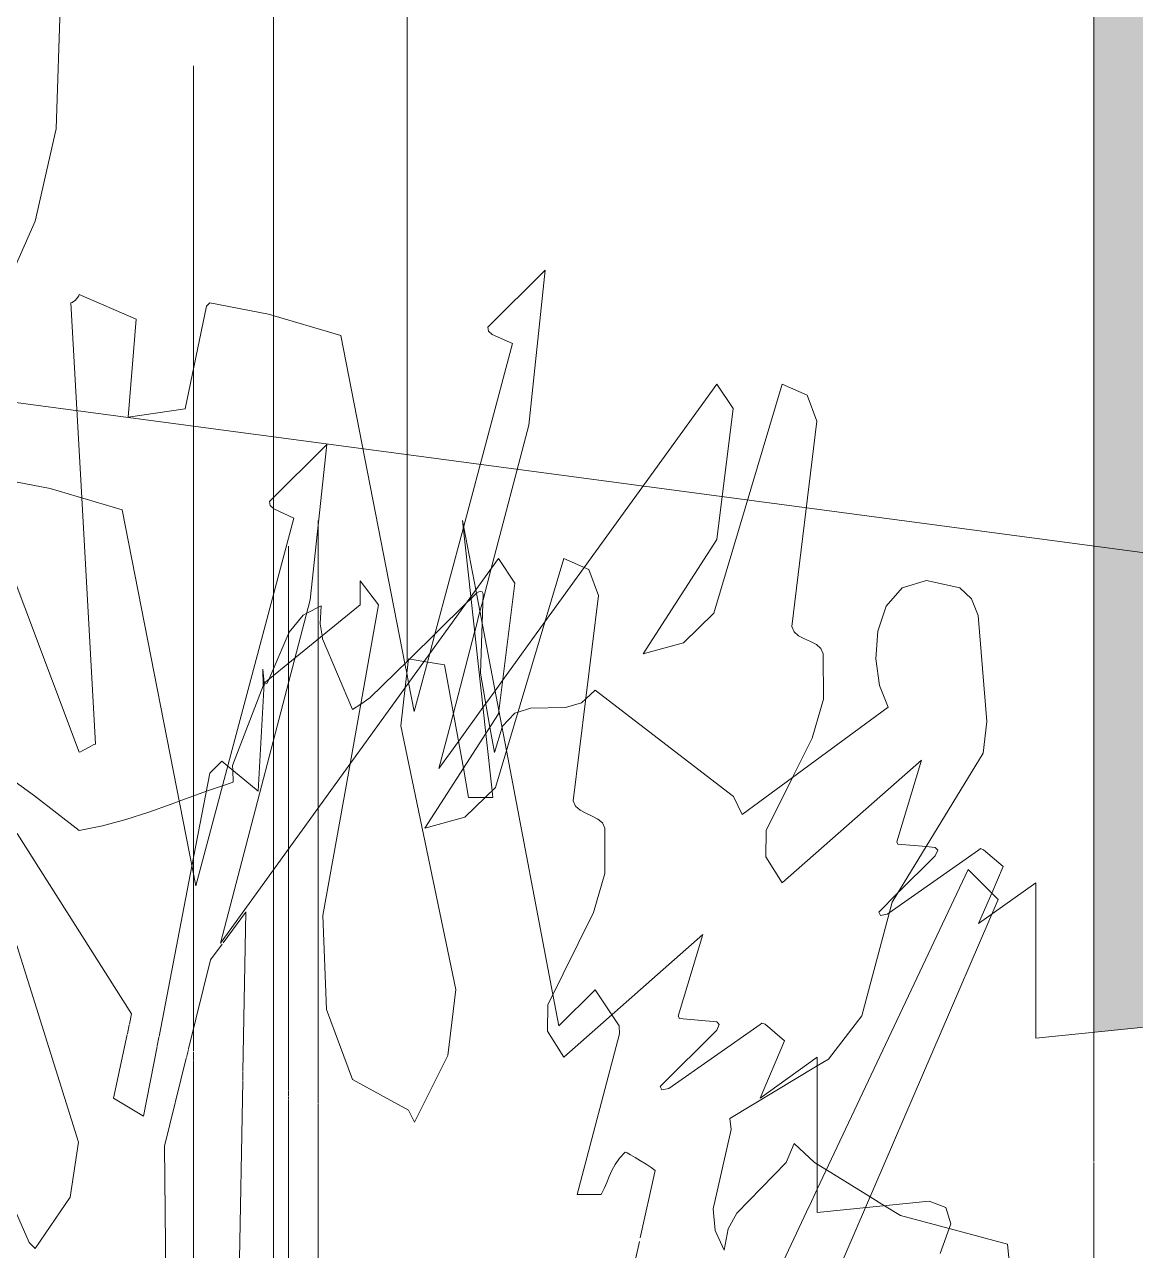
# Model space of a CAD drawing. Header units: inches. Extents: x 8252 to 9002, y -226 to 478.
# Drawn here: x 8594.03 to 8621.41, y 51.2 to 81.42 of the extents above; entities that cross this region are included whole.
import ezdxf

# ---------------------------------------------------------------- set-up
doc = ezdxf.new("R2010")
doc.units = ezdxf.units.IN
doc.header["$MEASUREMENT"] = 0
for name, color, linetype, lineweight in [('A-DETL-GENF', 92, 'Continuous', 9), ('A-GLAZ-CWMG', 51, 'Continuous', 9), ('A-WALL-PATT-1', 111, 'Continuous', 9), ('G-ANNO-SYMB', 111, 'Continuous', 9), ('G-ANNO-TEXT', 231, 'Continuous', 9)]:
    doc.layers.add(name, color=color, linetype=linetype, lineweight=lineweight)

# ---------------------------------------------------------------- blocks, each defined once
blk = doc.blocks.new('jay 23630 - jay 23630-1391547-Section 18')
at = {"layer": 'A-DETL-GENF'}
for p, q in [((8595.029, 85.68), (8594.815, 78.848)), ((8594.815, 78.848), (8594.292, 76.57)), ((8594.292, 76.57), (8593.538, 74.857))]:
    blk.add_line(p, q, dxfattribs=at)
blk = doc.blocks.new('Rectangular Mullion - Profile_Polycarbonate_right-1967537-Section 18')
at = {"layer": 'A-GLAZ-CWMG'}
h = blk.add_hatch(color=256, dxfattribs=at)
h.paths.add_polyline_path([(8621.771, 52.808), (8623.132, 53.715), (8623.132, 133.875), (8620.382, 133.875), (8620.382, 56.58), (8621.704, 56.715), (8622.118, 56.555), (8622.238, 56.151), (8621.973, 55.427), (8622.376, 55.427), (8622.418, 55.401), (8622.519, 55.278), (8622.593, 55.073), (8622.612, 54.793), (8622.519, 54.321), (8622.269, 53.815)], flags=0)
h.paths.add_polyline_path([(8621.132, 149.625), (8621.132, 177.625), (8620.944, 177.625), (8620.944, 179.375), (8621.132, 179.408), (8621.132, 236.657), (8620.382, 236.657), (8620.382, 149.625)], flags=0)
for p, q in [((8620.382, 56.58), (8620.382, 133.875)), ((8620.382, 53.389), (8620.382, 56.58)), ((8620.382, 50.056), (8620.382, 53.37))]:
    blk.add_line(p, q, dxfattribs=at)
blk = doc.blocks.new('hydrangea 26752 - hydrangea 26752-V6-Section 18')
at = {"layer": 'A-DETL-GENF'}
for p, q in [((8600.535, 68.562), (8600.535, 66.503)), ((8600.535, 67.759), (8600.535, 68.562)), ((8600.535, 68.163), (8600.535, 68.141)), ((8600.535, 67.974), (8600.535, 68.163)), ((8600.535, 68.141), (8600.535, 67.715)), ((8600.535, 67.21), (8600.535, 67.974)), ((8600.535, 67.715), (8600.535, 67.759)), ((8600.535, 67.713), (8600.535, 67.53)), ((8600.535, 67.533), (8600.535, 67.713)), ((8616.255, 67.713), (8615.657, 67.53)), ((8617.079, 67.533), (8616.255, 67.713)), ((8600.535, 67.26), (8600.535, 67.533)), ((8600.535, 67.53), (8600.535, 67.082)), ((8600.535, 67.446), (8600.535, 67.435)), ((8600.535, 67.431), (8600.535, 67.446)), ((8600.535, 67.435), (8600.535, 67.404)), ((8600.535, 67.384), (8600.535, 67.431)), ((8600.535, 67.404), (8600.535, 65.674)), ((8605.169, 67.4), (8605.037, 67.27)), ((8605.224, 67.435), (8605.173, 67.404)), ((8605.272, 67.446), (8605.224, 67.435)), ((8605.312, 67.431), (8605.272, 67.446)), ((8605.337, 67.384), (8605.312, 67.431)), ((8615.657, 67.53), (8615.264, 67.082)), ((8617.369, 67.26), (8617.079, 67.533)), ((8600.535, 65.674), (8600.535, 67.384)), ((8600.535, 66.848), (8600.535, 67.26)), ((8600.535, 66.392), (8600.535, 67.21)), ((8600.535, 67.091), (8600.535, 66.863)), ((8600.535, 66.647), (8600.535, 67.091)), ((8601.344, 67.091), (8600.988, 66.91)), ((8601.319, 66.647), (8601.344, 67.091)), ((8604.9, 67.135), (8603.517, 65.775)), ((8605.037, 67.27), (8604.9, 67.135)), ((8605.312, 66.65), (8605.337, 67.384)), ((8617.531, 66.848), (8617.369, 67.26)), ((8600.535, 67.082), (8600.535, 66.466)), ((8600.535, 66.863), (8600.535, 66.441)), ((8600.535, 65.674), (8600.535, 66.848)), ((8600.897, 66.863), (8600.556, 66.441)), ((8600.988, 66.91), (8600.897, 66.863)), ((8615.264, 67.082), (8615.055, 66.466)), ((8617.741, 64.242), (8617.531, 66.848)), ((8600.535, 66.279), (8600.535, 66.647)), ((8600.535, 66.503), (8600.535, 66.42)), ((8601.366, 66.349), (8601.319, 66.647)), ((8605.271, 65.429), (8605.312, 66.65)), ((8600.556, 66.441), (8600.06, 65.288)), ((8600.535, 66.466), (8600.535, 65.78)), ((8600.535, 66.441), (8600.535, 66.392)), ((8600.535, 66.42), (8600.535, 66.392)), ((8600.535, 66.392), (8600.535, 65.674)), ((8600.535, 65.95), (8600.535, 66.392)), ((8600.535, 66.392), (8600.535, 65.674)), ((8600.535, 65.674), (8600.535, 66.279)), ((8601.377, 66.279), (8601.366, 66.349)), ((8602.116, 64.536), (8601.377, 66.279)), ((8615.055, 66.466), (8615.008, 65.78)), ((8600.535, 65.674), (8600.535, 65.95)), ((8600.535, 65.78), (8600.535, 65.674)), ((8600.535, 65.674), (8600.535, 65.602)), ((8600.535, 65.602), (8600.535, 65.674)), ((8600.535, 65.674), (8600.535, 65.602)), ((8600.535, 65.179), (8600.535, 65.674)), ((8600.535, 65.674), (8600.535, 65.179)), ((8600.535, 65.429), (8600.535, 65.674)), ((8600.535, 65.674), (8600.535, 65.179)), ((8600.535, 65.179), (8600.535, 65.674)), ((8600.535, 65.597), (8600.535, 65.479)), ((8600.535, 65.179), (8600.535, 65.597)), ((8600.535, 65.597), (8600.535, 65.179)), ((8600.535, 65.179), (8600.535, 65.597)), ((8600.535, 65.597), (8600.535, 65.184)), ((8603.49, 65.749), (8602.544, 64.819)), ((8603.517, 65.775), (8603.49, 65.749)), ((8615.008, 65.78), (8615.102, 65.123)), ((8599.901, 65.529), (8599.912, 65.117)), ((8599.94, 65.19), (8599.901, 65.529)), ((8600.06, 65.288), (8600.015, 65.184)), ((8600.535, 65.529), (8600.535, 65.179)), ((8600.535, 65.179), (8600.535, 65.529)), ((8600.535, 65.479), (8600.535, 65.422)), ((8600.535, 65.179), (8600.535, 65.429)), ((8600.535, 65.422), (8600.535, 65.336)), ((8600.535, 65.336), (8600.535, 65.179)), ((8605.5, 64.101), (8605.271, 65.429)), ((8599.912, 65.117), (8599.16, 63.151)), ((8599.944, 65.16), (8599.94, 65.19)), ((8600.015, 65.184), (8599.944, 65.16)), ((8600.535, 65.179), (8600.535, 65.117)), ((8600.535, 63.521), (8600.535, 65.179)), ((8600.535, 65.179), (8600.535, 65.044)), ((8600.535, 65.115), (8600.535, 65.179)), ((8600.535, 65.179), (8600.535, 65.143)), ((8600.535, 64.536), (8600.535, 65.179)), ((8600.535, 65.179), (8600.535, 64.819)), ((8600.535, 63.47), (8600.535, 65.179)), ((8600.535, 65.179), (8600.535, 65.123)), ((8600.535, 64.242), (8600.535, 65.179)), ((8600.535, 65.143), (8600.535, 64.872)), ((8600.535, 65.123), (8600.535, 64.591)), ((8600.535, 65.117), (8600.535, 63.151)), ((8600.535, 65.044), (8600.535, 65.115)), ((8600.535, 65.014), (8600.535, 64.696)), ((8600.535, 62.39), (8600.535, 65.014)), ((8608.095, 65.014), (8607.862, 64.793)), ((8611.498, 62.39), (8608.095, 65.014)), ((8615.102, 65.123), (8615.315, 64.591)), ((8600.535, 64.872), (8600.535, 63.318)), ((8600.535, 64.545), (8600.535, 64.867)), ((8600.535, 64.867), (8600.535, 64.736)), ((8600.535, 64.819), (8600.535, 64.536)), ((8600.535, 64.736), (8600.535, 64.278)), ((8600.535, 64.696), (8600.535, 64.585)), ((8602.544, 64.819), (8602.316, 64.668)), ((8607.76, 64.696), (8607.359, 64.585)), ((8607.862, 64.793), (8607.76, 64.696)), ((8594.282, 62.408), (8591.311, 64.545)), ((8600.535, 64.591), (8600.535, 61.944)), ((8600.535, 64.585), (8600.535, 64.565)), ((8600.535, 64.565), (8600.535, 64.447)), ((8600.535, 62.408), (8600.535, 64.545)), ((8600.535, 64.447), (8600.535, 64.117)), ((8602.316, 64.668), (8602.116, 64.536)), ((8606.114, 64.447), (8605.805, 64.117)), ((8606.192, 64.471), (8606.114, 64.447)), ((8606.499, 64.565), (8606.192, 64.471)), ((8607.359, 64.585), (8606.499, 64.565)), ((8615.315, 64.591), (8611.712, 61.944)), ((8600.535, 64.278), (8600.535, 63.989)), ((8600.535, 63.461), (8600.535, 64.242)), ((8600.535, 64.117), (8600.535, 63.47)), ((8605.609, 63.47), (8605.5, 64.101)), ((8605.798, 64.096), (8605.609, 63.47)), ((8617.656, 63.461), (8617.741, 64.242)), ((8600.535, 63.989), (8600.535, 63.448)), ((8600.535, 61.096), (8600.535, 63.521)), ((8600.535, 61.096), (8600.535, 63.461)), ((8600.535, 63.448), (8600.535, 63.15)), ((8600.535, 63.318), (8600.535, 63.047)), ((8615.408, 59.785), (8617.656, 63.461)), ((8599.16, 63.151), (8599.163, 63.036)), ((8599.163, 63.036), (8599.171, 62.747)), ((8600.535, 63.151), (8600.535, 62.74)), ((8600.535, 63.15), (8600.535, 62.68)), ((8600.535, 63.047), (8600.535, 62.938)), ((8600.535, 62.938), (8600.535, 62.82)), ((8598.689, 62.58), (8598.514, 62.517)), ((8598.912, 62.654), (8598.689, 62.58)), ((8599.171, 62.74), (8598.912, 62.654)), ((8600.535, 62.82), (8600.535, 62.583)), ((8600.535, 62.74), (8600.535, 62.58)), ((8600.535, 62.68), (8600.535, 62.395)), ((8600.535, 62.583), (8600.535, 62.188)), ((8600.535, 62.58), (8600.535, 62.396)), ((8595.378, 61.553), (8594.282, 62.408)), ((8597.846, 62.273), (8597.646, 62.2)), ((8598.179, 62.396), (8597.846, 62.273)), ((8598.514, 62.517), (8598.179, 62.396)), ((8600.535, 61.553), (8600.535, 62.408)), ((8600.535, 62.396), (8600.535, 62.2)), ((8600.535, 62.395), (8600.535, 61.096)), ((8600.535, 61.944), (8600.535, 62.39)), ((8611.712, 61.944), (8611.498, 62.39)), ((8597.095, 62.005), (8596.53, 61.824)), ((8597.646, 62.2), (8597.095, 62.005)), ((8600.535, 62.2), (8600.535, 62.005)), ((8600.535, 62.188), (8600.535, 61.096)), ((8600.535, 62.005), (8600.535, 61.824)), ((8595.956, 61.669), (8595.378, 61.553)), ((8596.53, 61.824), (8595.956, 61.669)), ((8600.535, 61.824), (8600.535, 61.669)), ((8600.535, 61.669), (8600.535, 61.553)), ((8600.535, 61.084), (8600.535, 60.245)), ((8600.535, 60.48), (8600.535, 61.084)), ((8600.535, 61.084), (8600.535, 60.46)), ((8600.535, 59.785), (8600.535, 61.084)), ((8600.535, 60.253), (8600.535, 60.48)), ((8600.535, 60.46), (8600.535, 60.136)), ((8600.535, 60.019), (8600.535, 60.253)), ((8600.535, 60.245), (8600.535, 59.618)), ((8600.535, 60.136), (8600.535, 60.019)), ((8600.535, 59.785), (8600.535, 56.981)), ((8600.535, 59.618), (8600.535, 59.066)), ((8615.408, 59.785), (8614.663, 56.981)), ((8600.535, 59.066), (8600.535, 58.654)), ((8600.535, 58.654), (8600.535, 58.325)), ((8600.535, 58.317), (8600.535, 55.14)), ((8600.535, 57.234), (8600.535, 57.211)), ((8600.535, 57.044), (8600.535, 57.234)), ((8600.535, 57.211), (8600.535, 56.582)), ((8600.535, 55.457), (8600.535, 57.044)), ((8600.535, 55.915), (8600.535, 56.981)), ((8613.844, 55.915), (8614.663, 56.981)), ((8600.535, 56.582), (8600.535, 55.14)), ((8600.535, 55.14), (8600.535, 55.915)), ((8613.567, 55.749), (8613.844, 55.915)), ((8611.408, 54.454), (8613.567, 55.749)), ((8600.535, 55.18), (8600.535, 55.457)), ((8600.535, 55.14), (8600.535, 55.18)), ((8600.535, 55.122), (8600.535, 55.005)), ((8600.535, 55.005), (8600.535, 55.122)), ((8600.535, 55.122), (8600.535, 55.005)), ((8600.535, 55.005), (8600.535, 55.122)), ((8600.535, 54.987), (8600.535, 54.933)), ((8600.535, 54.933), (8600.535, 54.987)), ((8600.535, 54.987), (8600.535, 54.933)), ((8600.535, 54.933), (8600.535, 54.987)), ((8600.535, 54.917), (8600.535, 52.773)), ((8600.535, 54.659), (8600.535, 54.917)), ((8600.535, 54.917), (8600.535, 53.813)), ((8600.535, 54.454), (8600.535, 54.917)), ((8600.535, 54.276), (8600.535, 54.659)), ((8600.535, 54.18), (8600.535, 54.454)), ((8611.444, 54.18), (8611.408, 54.454)), ((8600.535, 54.003), (8600.535, 54.276)), ((8600.535, 52.222), (8600.535, 54.18)), ((8611.003, 52.222), (8611.444, 54.18)), ((8600.535, 53.814), (8600.535, 54.003)), ((8600.535, 53.37), (8600.535, 53.838)), ((8600.535, 53.838), (8600.535, 53.366)), ((8600.535, 53.472), (8600.535, 53.814)), ((8600.535, 53.813), (8600.535, 53.472)), ((8612.998, 53.838), (8612.799, 53.366)), ((8613.501, 53.37), (8612.998, 53.838)), ((8600.535, 52.058), (8600.535, 53.37)), ((8600.535, 53.366), (8600.535, 52.122)), ((8612.799, 53.366), (8611.586, 52.122)), ((8613.567, 53.329), (8613.501, 53.37)), ((8613.792, 53.189), (8613.567, 53.329)), ((8614.869, 52.52), (8613.792, 53.189)), ((8600.535, 52.762), (8600.535, 47.974)), ((8615.219, 52.303), (8614.869, 52.52)), ((8615.614, 52.058), (8615.219, 52.303)), ((8600.535, 51.69), (8600.535, 52.222)), ((8600.535, 52.122), (8600.535, 51.734)), ((8600.535, 51.356), (8600.535, 52.058)), ((8611.046, 51.69), (8611.003, 52.222)), ((8611.586, 52.122), (8611.372, 51.73)), ((8616.814, 51.739), (8615.614, 52.058)), ((8600.535, 51.73), (8600.535, 51.209)), ((8600.535, 51.209), (8600.535, 51.69)), ((8611.27, 51.209), (8611.046, 51.69)), ((8611.372, 51.73), (8611.27, 51.209)), ((8618.256, 51.356), (8616.814, 51.739)), ((8600.535, 50.934), (8600.535, 51.356)), ((8618.295, 50.934), (8618.256, 51.356))]:
    blk.add_line(p, q, dxfattribs=at)
blk = doc.blocks.new('fountain grass 26747 - fountain grass 26747-1770214-Section 18')
at = {"layer": 'A-DETL-GENF'}
for p, q in [((8598.197, 78.994), (8598.197, 80.404)), ((8598.197, 79.598), (8598.197, 80.404)), ((8598.197, 69.121), (8598.197, 79.598)), ((8598.197, 78.994), (8598.197, 77.986)), ((8598.197, 77.986), (8598.197, 63.479)), ((8598.197, 73.957), (8598.197, 75.367)), ((8598.197, 75.367), (8598.197, 72.923)), ((8605.45, 73.957), (8606.861, 75.367)), ((8606.861, 75.367), (8606.458, 71.539)), ((8595.28, 74.619), (8595.316, 74.654)), ((8595.316, 74.654), (8595.368, 74.73)), ((8595.368, 74.73), (8595.376, 74.763)), ((8595.376, 74.763), (8596.786, 74.158)), ((8598.197, 74.73), (8598.197, 74.763)), ((8598.197, 74.763), (8598.197, 74.158)), ((8598.197, 74.654), (8598.197, 74.73)), ((8598.197, 74.619), (8598.197, 74.654)), ((8595.174, 74.561), (8595.205, 74.569)), ((8595.442, 69.749), (8595.174, 74.561)), ((8595.205, 74.569), (8595.242, 74.589)), ((8595.242, 74.589), (8595.28, 74.619)), ((8597.995, 71.942), (8598.516, 74.477)), ((8598.197, 74.589), (8598.197, 74.619)), ((8598.197, 74.569), (8598.197, 74.589)), ((8598.197, 74.561), (8598.197, 74.569)), ((8598.197, 63.681), (8598.197, 74.561)), ((8598.197, 74.477), (8598.197, 74.561)), ((8598.197, 74.561), (8598.197, 74.278)), ((8598.197, 72.923), (8598.197, 74.477)), ((8598.516, 74.477), (8598.6, 74.561)), ((8598.6, 74.561), (8600.044, 74.278)), ((8596.786, 74.158), (8596.585, 71.74)), ((8598.197, 74.278), (8598.197, 73.755)), ((8598.197, 74.158), (8598.197, 71.74)), ((8600.044, 74.278), (8601.824, 73.755)), ((8598.197, 73.862), (8598.197, 73.957)), ((8598.197, 73.777), (8598.197, 73.862)), ((8598.197, 73.554), (8598.197, 73.777)), ((8598.197, 73.755), (8598.197, 72.923)), ((8601.824, 73.755), (8603.406, 65.667)), ((8605.469, 73.862), (8605.45, 73.957)), ((8605.556, 73.777), (8605.469, 73.862)), ((8606.055, 73.554), (8605.556, 73.777)), ((8598.197, 72.923), (8598.197, 73.554)), ((8604.854, 69.052), (8606.055, 73.554)), ((8598.197, 72.923), (8598.197, 71.539)), ((8598.197, 64.487), (8598.197, 72.923)), ((8598.197, 72.923), (8598.197, 64.487)), ((8598.197, 71.942), (8598.197, 72.923)), ((8598.197, 72.554), (8598.197, 72.285)), ((8598.197, 66.909), (8598.197, 72.554)), ((8598.197, 72.554), (8598.197, 71.95)), ((8598.197, 63.076), (8598.197, 72.554)), ((8607.825, 68.034), (8611.092, 72.554)), ((8611.02, 66.909), (8612.704, 72.554)), ((8611.092, 72.554), (8611.495, 71.95)), ((8612.704, 72.554), (8613.319, 72.285)), ((8598.197, 72.285), (8598.197, 71.645)), ((8613.319, 72.285), (8613.558, 71.645)), ((8596.585, 71.74), (8597.995, 71.942)), ((8598.197, 71.95), (8598.197, 68.726)), ((8598.197, 71.74), (8598.197, 71.942)), ((8611.495, 71.95), (8611.092, 68.726)), ((8598.197, 71.645), (8598.197, 66.579)), ((8613.558, 71.645), (8612.937, 66.579)), ((8598.197, 71.539), (8598.197, 63.076)), ((8606.458, 71.539), (8605.534, 68.013)), ((8598.197, 62.924), (8598.197, 70.33)), ((8598.197, 70.33), (8598.197, 70.32)), ((8598.197, 70.32), (8598.197, 69.218)), ((8593.037, 69.714), (8595.376, 63.479)), ((8595.779, 63.681), (8595.442, 69.749)), ((8598.197, 69.218), (8598.197, 69.121)), ((8604.145, 66.393), (8604.846, 69.022)), ((8604.846, 69.022), (8604.854, 69.052)), ((8598.197, 68.726), (8598.197, 65.905)), ((8611.092, 68.726), (8609.279, 65.905)), ((8605.534, 68.013), (8605.332, 67.239)), ((8606.855, 66.691), (8607.825, 68.034)), ((8605.332, 67.239), (8605.255, 66.947)), ((8598.197, 66.179), (8598.197, 66.909)), ((8605.255, 66.947), (8605.206, 66.759)), ((8610.266, 66.179), (8611.02, 66.909)), ((8598.197, 66.579), (8598.197, 66.447)), ((8605.205, 66.756), (8605.126, 66.452)), ((8605.812, 65.249), (8606.855, 66.691)), ((8612.937, 66.579), (8612.995, 66.447)), ((8598.197, 66.447), (8598.197, 66.351)), ((8598.197, 66.351), (8598.197, 66.276)), ((8598.197, 66.276), (8598.197, 66.208)), ((8598.197, 66.208), (8598.197, 66.133)), ((8604.018, 65.915), (8604.145, 66.393)), ((8605.122, 66.439), (8604.599, 64.442)), ((8612.995, 66.447), (8613.106, 66.351)), ((8613.106, 66.351), (8613.248, 66.276)), ((8613.248, 66.276), (8613.401, 66.208)), ((8613.401, 66.208), (8613.543, 66.133)), ((8598.197, 65.905), (8598.197, 66.179)), ((8598.197, 66.133), (8598.197, 66.036)), ((8598.197, 66.036), (8598.197, 65.905)), ((8598.197, 65.905), (8598.197, 64.789)), ((8603.961, 65.701), (8604.018, 65.915)), ((8609.279, 65.905), (8610.266, 66.179)), ((8613.543, 66.133), (8613.654, 66.036)), ((8613.654, 66.036), (8613.712, 65.905)), ((8613.712, 65.905), (8613.716, 64.789)), ((8598.197, 65.696), (8598.197, 65.716)), ((8598.197, 65.716), (8598.197, 65.081)), ((8598.197, 65.655), (8598.197, 65.709)), ((8598.197, 65.709), (8598.197, 65.696)), ((8598.197, 65.696), (8598.197, 65.215)), ((8598.197, 65.54), (8598.197, 65.696)), ((8598.197, 65.173), (8598.197, 65.655)), ((8603.406, 65.667), (8603.453, 65.426)), ((8603.637, 64.487), (8603.961, 65.701)), ((8598.197, 63.442), (8598.197, 65.54)), ((8598.197, 65.081), (8598.197, 65.494)), ((8598.197, 65.494), (8598.197, 64.89)), ((8603.453, 65.426), (8603.498, 65.196)), ((8598.197, 65.215), (8598.197, 62.936)), ((8598.197, 65.091), (8598.197, 65.173)), ((8598.197, 62.402), (8598.197, 65.091)), ((8603.498, 65.196), (8603.637, 64.487)), ((8605.4, 64.679), (8605.627, 64.993)), ((8605.627, 64.993), (8605.812, 65.249)), ((8598.197, 64.89), (8598.197, 63.681)), ((8598.197, 64.789), (8598.197, 63.825)), ((8605.329, 64.581), (8605.4, 64.679)), ((8613.716, 64.789), (8613.438, 63.825)), ((8604.599, 64.442), (8604.241, 63.076)), ((8604.726, 63.746), (8605.329, 64.581)), ((8598.197, 62.402), (8598.197, 64.285)), ((8598.197, 64.285), (8598.197, 62.472)), ((8598.197, 64.135), (8598.197, 64.146)), ((8598.197, 64.146), (8598.197, 64.084)), ((8598.197, 63.681), (8598.197, 64.135)), ((8598.197, 64.084), (8598.197, 64.089)), ((8598.197, 64.089), (8598.197, 63.301)), ((8598.197, 64.014), (8598.197, 64.084)), ((8598.197, 64.084), (8598.197, 62.402)), ((8598.197, 63.881), (8598.197, 64.014)), ((8598.197, 62.875), (8598.197, 63.881)), ((8598.197, 63.825), (8598.197, 62.409)), ((8613.438, 63.825), (8612.957, 62.86)), ((8595.376, 63.479), (8595.414, 63.49)), ((8595.414, 63.49), (8595.471, 63.519)), ((8595.471, 63.519), (8595.539, 63.558)), ((8595.539, 63.558), (8595.611, 63.601)), ((8595.611, 63.601), (8595.68, 63.641)), ((8595.68, 63.641), (8595.738, 63.669)), ((8595.738, 63.669), (8595.779, 63.681)), ((8598.197, 63.669), (8598.197, 63.681)), ((8598.197, 63.641), (8598.197, 63.669)), ((8598.197, 63.601), (8598.197, 63.641)), ((8598.197, 63.558), (8598.197, 63.601)), ((8598.197, 63.519), (8598.197, 63.558)), ((8598.197, 63.49), (8598.197, 63.519)), ((8598.197, 63.479), (8598.197, 63.49)), ((8604.241, 63.076), (8604.722, 63.741)), ((8598.197, 63.278), (8598.197, 63.442)), ((8598.197, 63.301), (8598.197, 63.278)), ((8598.197, 63.285), (8598.197, 62.409)), ((8598.197, 62.409), (8598.197, 63.285)), ((8612.709, 60.267), (8616.13, 63.285)), ((8616.13, 63.285), (8615.525, 61.271)), ((8598.197, 62.402), (8598.197, 63.076)), ((8598.197, 63.076), (8598.197, 62.402)), ((8598.197, 62.936), (8598.197, 62.875)), ((8598.197, 62.837), (8598.197, 62.924)), ((8612.957, 62.86), (8612.307, 61.552)), ((8598.197, 62.75), (8598.197, 62.837)), ((8598.197, 62.667), (8598.197, 62.75)), ((8598.197, 62.593), (8598.197, 62.667)), ((8598.197, 62.533), (8598.197, 62.593)), ((8598.197, 62.491), (8598.197, 62.533)), ((8598.197, 62.472), (8598.197, 62.491)), ((8598.197, 62.402), (8598.197, 61.552)), ((8598.197, 60.874), (8598.197, 62.402)), ((8598.197, 62.402), (8598.197, 61.271)), ((8598.197, 60.874), (8598.197, 62.402)), ((8598.197, 62.402), (8598.197, 60.874)), ((8598.197, 61.061), (8598.197, 62.402)), ((8598.197, 62.402), (8598.197, 61.061)), ((8598.197, 61.867), (8598.197, 62.402)), ((8598.197, 62.32), (8598.197, 62.291)), ((8598.197, 62.27), (8598.197, 62.32)), ((8598.197, 62.291), (8598.197, 61.867)), ((8598.197, 62.226), (8598.197, 62.27)), ((8598.197, 62.103), (8598.197, 62.226)), ((8598.197, 61.061), (8598.197, 62.103)), ((8598.197, 61.552), (8598.197, 60.904)), ((8612.307, 61.552), (8612.298, 60.904)), ((8598.197, 61.271), (8598.197, 61.216)), ((8598.197, 61.216), (8598.197, 61.134)), ((8598.197, 61.134), (8598.197, 61.069)), ((8598.197, 61.069), (8598.197, 61.104)), ((8598.197, 61.104), (8598.197, 61.075)), ((8598.197, 61.075), (8598.197, 60.874)), ((8598.197, 61.069), (8598.197, 60.925)), ((8598.197, 60.874), (8598.197, 61.069)), ((8598.197, 60.874), (8598.197, 61.061)), ((8615.339, 59.523), (8617.54, 61.069)), ((8615.525, 61.271), (8615.551, 61.216)), ((8615.551, 61.216), (8616.245, 61.154)), ((8616.245, 61.154), (8616.473, 61.134)), ((8616.473, 61.134), (8616.533, 61.069)), ((8616.533, 61.069), (8616.474, 60.925)), ((8617.54, 61.069), (8617.586, 61.104)), ((8617.586, 61.104), (8617.663, 61.075)), ((8617.663, 61.075), (8618.144, 60.666)), ((8598.197, 60.925), (8598.197, 60.874)), ((8598.197, 60.904), (8598.197, 60.874)), ((8598.197, 60.874), (8598.197, 60.479)), ((8598.197, 60.479), (8598.197, 60.874)), ((8598.197, 60.874), (8598.197, 60.479)), ((8598.197, 60.479), (8598.197, 60.874)), ((8598.197, 60.874), (8598.197, 60.666)), ((8598.197, 60.874), (8598.197, 60.479)), ((8598.197, 60.479), (8598.197, 60.874)), ((8598.197, 60.727), (8598.197, 60.86)), ((8612.298, 60.904), (8612.704, 60.263)), ((8616.474, 60.925), (8615.537, 59.995)), ((8598.197, 60.479), (8598.197, 60.727)), ((8598.197, 60.666), (8598.197, 60.479)), ((8598.197, 60.479), (8598.197, 59.256)), ((8598.197, 59.489), (8598.197, 60.479)), ((8598.197, 60.479), (8598.197, 59.541)), ((8598.197, 60.263), (8598.197, 60.479)), ((8598.197, 60.479), (8598.197, 60.263)), ((8598.197, 58.643), (8598.197, 60.479)), ((8598.197, 60.479), (8598.197, 59.449)), ((8598.197, 59.449), (8598.197, 60.479)), ((8618.144, 60.666), (8617.863, 60.01)), ((8598.197, 60.263), (8598.197, 56.655)), ((8598.197, 59.256), (8598.197, 60.263)), ((8617.875, 59.495), (8618.95, 60.263)), ((8618.95, 60.263), (8618.95, 56.435)), ((8615.537, 59.995), (8615.079, 59.541)), ((8617.863, 60.01), (8617.54, 59.256)), ((8598.197, 59.541), (8598.197, 59.457)), ((8615.079, 59.541), (8615.122, 59.457)), ((8598.197, 59.457), (8598.197, 59.489)), ((8598.197, 59.385), (8598.197, 59.449)), ((8598.197, 59.449), (8598.197, 59.433)), ((8598.197, 59.433), (8598.197, 58.692)), ((8598.197, 59.275), (8598.197, 59.385)), ((8598.197, 58.643), (8598.197, 59.275)), ((8598.197, 59.248), (8598.197, 59.249)), ((8598.197, 59.249), (8598.197, 58.442)), ((8598.197, 59.207), (8598.197, 59.248)), ((8615.122, 59.457), (8615.29, 59.489)), ((8615.29, 59.489), (8615.339, 59.523)), ((8617.54, 59.256), (8617.875, 59.495)), ((8598.197, 59.097), (8598.197, 59.207)), ((8598.197, 58.945), (8598.197, 59.097)), ((8598.197, 58.62), (8598.197, 58.945)), ((8598.197, 58.692), (8598.197, 58.442)), ((8598.197, 58.442), (8598.197, 58.643)), ((8598.197, 58.442), (8598.197, 58.643)), ((8598.197, 58.499), (8598.197, 58.62)), ((8598.197, 58.442), (8598.197, 58.499)), ((8598.197, 57.434), (8598.197, 58.442)), ((8598.197, 57.636), (8598.197, 57.669)), ((8598.197, 57.669), (8598.197, 57.031)), ((8598.197, 57.515), (8598.197, 57.636)), ((8598.197, 56.655), (8598.197, 57.515)), ((8598.197, 57.397), (8598.197, 57.434)), ((8598.197, 57.34), (8598.197, 57.379)), ((8598.197, 57.271), (8598.197, 57.34)), ((8598.197, 57.198), (8598.197, 57.271)), ((8598.197, 57.128), (8598.197, 57.198)), ((8598.197, 57.07), (8598.197, 57.128)), ((8598.197, 57.031), (8598.197, 57.07)), ((8598.197, 56.715), (8598.197, 56.655)), ((8598.197, 56.655), (8598.197, 56.715)), ((8598.197, 56.655), (8598.197, 56.435)), ((8598.197, 56.435), (8598.197, 56.655)), ((8598.197, 56.655), (8598.197, 56.555)), ((8598.197, 56.146), (8598.197, 56.655)), ((8598.197, 56.555), (8598.197, 56.151)), ((8618.95, 56.435), (8621.704, 56.715)), ((8598.197, 56.427), (8598.197, 56.464)), ((8598.197, 56.464), (8598.197, 56.118)), ((8598.197, 56.313), (8598.197, 56.427)), ((8598.197, 56.118), (8598.197, 56.313)), ((8598.197, 56.151), (8598.197, 56.118)), ((8598.197, 56.118), (8598.197, 56.146)), ((8598.197, 56.098), (8598.197, 55.881)), ((8598.197, 55.881), (8598.197, 56.098)), ((8598.197, 56.098), (8598.197, 55.984)), ((8598.197, 56.024), (8598.197, 56.098)), ((8598.197, 56.014), (8598.197, 55.881)), ((8598.197, 55.984), (8598.197, 56.014)), ((8598.197, 55.917), (8598.197, 55.992)), ((8598.197, 55.863), (8598.197, 55.427)), ((8598.197, 55.774), (8598.197, 55.863)), ((8598.197, 55.863), (8598.197, 54.21)), ((8598.197, 54.21), (8598.197, 55.863)), ((8598.197, 55.622), (8598.197, 55.774)), ((8598.197, 55.467), (8598.197, 55.622)), ((8598.197, 55.326), (8598.197, 55.467)), ((8598.197, 55.427), (8598.197, 55.401)), ((8598.197, 55.401), (8598.197, 55.306)), ((8598.197, 55.218), (8598.197, 55.326)), ((8598.197, 55.306), (8598.197, 55.112)), ((8598.197, 52.808), (8598.197, 55.226)), ((8598.197, 55.226), (8598.197, 55.092)), ((8598.197, 52.397), (8598.197, 55.218)), ((8598.197, 55.092), (8598.197, 54.793)), ((8598.197, 55.073), (8598.197, 53.614)), ((8598.197, 53.614), (8598.197, 54.833)), ((8598.197, 54.833), (8598.197, 54.823)), ((8598.197, 54.823), (8598.197, 54.715)), ((8598.197, 54.793), (8598.197, 54.321)), ((8598.197, 54.715), (8598.197, 53.871)), ((8598.197, 53.794), (8598.197, 54.464)), ((8598.197, 54.464), (8598.197, 54.42)), ((8598.197, 54.42), (8598.197, 54.335)), ((8598.197, 54.335), (8598.197, 53.322)), ((8598.197, 54.321), (8598.197, 52.808)), ((8598.197, 53.871), (8598.197, 53.815)), ((8598.197, 53.815), (8598.197, 53.794)), ((8598.197, 53.304), (8598.197, 53.211)), ((8598.197, 53.207), (8598.197, 52.808)), ((8598.197, 52.808), (8598.197, 51.803)), ((8598.197, 51.803), (8598.197, 52.77)), ((8598.197, 52.77), (8598.197, 49.987)), ((8598.197, 51.188), (8598.197, 52.598)), ((8598.197, 52.598), (8598.197, 51.994)), ((8598.197, 52.356), (8598.197, 52.397)), ((8598.197, 52.298), (8598.197, 52.356)), ((8598.197, 52.229), (8598.197, 52.285)), ((8598.197, 52.157), (8598.197, 52.21)), ((8598.197, 52.089), (8598.197, 52.157)), ((8598.197, 52.033), (8598.197, 52.089)), ((8598.197, 51.994), (8598.197, 52.033))]:
    blk.add_line(p, q, dxfattribs=at)
blk = doc.blocks.new('lupin 26755 - lupin 26755-1778493-Section 18')
at = {"layer": 'A-DETL-GENF'}
for p, q in [((8601.269, 69.083), (8601.269, 69.19)), ((8601.269, 69.083), (8601.269, 69.19)), ((8601.269, 66.27), (8601.269, 69.083)), ((8601.269, 66.27), (8601.269, 69.083)), ((8605.153, 67.485), (8604.828, 69.19)), ((8605.032, 67.317), (8604.828, 69.19)), ((8601.269, 67.114), (8601.269, 67.707)), ((8601.269, 67.707), (8601.269, 67.114)), ((8602.307, 67.114), (8602.307, 67.707)), ((8602.307, 67.707), (8602.752, 67.114)), ((8605.719, 64.51), (8605.153, 67.485)), ((8600.7, 65.808), (8602.307, 67.114)), ((8601.269, 65.186), (8601.269, 67.114)), ((8601.269, 67.114), (8601.269, 66.27)), ((8602.752, 67.114), (8602.053, 63.197)), ((8605.398, 63.943), (8605.032, 67.317)), ((8601.269, 62.112), (8601.269, 66.27)), ((8601.269, 66.27), (8601.269, 62.112)), ((8601.269, 62.368), (8601.269, 66.27)), ((8599.934, 65.186), (8600.7, 65.808)), ((8601.269, 64.133), (8601.269, 65.779)), ((8601.269, 65.779), (8601.269, 65.631)), ((8601.269, 65.631), (8601.269, 62.368)), ((8603.414, 65.079), (8603.493, 65.779)), ((8603.493, 65.779), (8603.874, 65.716)), ((8603.874, 65.716), (8604.383, 65.631)), ((8604.383, 65.631), (8604.846, 63.084)), ((8599.786, 62.517), (8599.934, 65.186)), ((8601.269, 62.517), (8601.269, 65.186)), ((8603.306, 64.133), (8603.414, 65.079)), ((8601.269, 63.703), (8601.269, 64.889)), ((8601.269, 64.889), (8601.269, 62.112)), ((8605.908, 63.52), (8605.719, 64.51)), ((8601.269, 62.112), (8601.269, 64.133)), ((8604.658, 57.631), (8603.306, 64.133)), ((8605.552, 62.528), (8605.398, 63.943)), ((8601.269, 62.112), (8601.269, 63.703)), ((8607.053, 57.511), (8605.908, 63.52)), ((8598.6, 62.961), (8598.896, 63.258)), ((8598.896, 63.258), (8599.041, 63.138)), ((8601.269, 62.961), (8601.269, 63.258)), ((8601.269, 63.258), (8601.269, 62.517)), ((8602.053, 63.197), (8601.386, 59.457)), ((8598.158, 60.675), (8598.6, 62.961)), ((8599.041, 63.138), (8599.786, 62.517)), ((8601.269, 62.112), (8601.269, 62.961)), ((8604.846, 63.084), (8604.976, 62.368)), ((8604.976, 62.368), (8605.387, 62.368)), ((8605.387, 62.368), (8605.569, 62.368)), ((8605.569, 62.368), (8605.552, 62.528)), ((8601.269, 59.696), (8601.269, 62.112)), ((8601.269, 62.112), (8601.269, 59.696)), ((8601.269, 59.696), (8601.269, 62.112)), ((8601.269, 54.833), (8601.269, 62.112)), ((8601.269, 62.112), (8601.269, 54.833)), ((8601.269, 54.833), (8601.269, 62.112)), ((8593.854, 61.478), (8596.672, 57.03)), ((8601.269, 61.462), (8601.269, 61.478)), ((8601.269, 61.478), (8601.269, 57.03)), ((8601.269, 61.416), (8601.269, 61.462)), ((8601.269, 61.187), (8601.269, 61.416)), ((8601.269, 61.105), (8601.269, 61.187)), ((8601.269, 61.034), (8601.269, 61.105)), ((8595.359, 53.866), (8593.113, 61.034)), ((8601.269, 54.833), (8601.269, 61.034)), ((8597.347, 56.473), (8598.158, 60.675)), ((8601.269, 59.696), (8601.269, 60.589)), ((8601.269, 60.589), (8601.269, 59.847)), ((8613.567, 52.712), (8617.285, 60.589)), ((8617.285, 60.589), (8618.027, 59.847)), ((8590.362, 60.012), (8594.151, 51.394)), ((8601.269, 59.847), (8601.269, 59.696)), ((8618.027, 59.847), (8614.756, 52.256)), ((8599.415, 55.608), (8599.489, 59.548)), ((8601.269, 56.744), (8601.269, 59.682)), ((8601.269, 54.833), (8601.269, 59.682)), ((8601.269, 59.682), (8601.269, 54.833)), ((8601.269, 59.682), (8601.269, 59.463)), ((8601.269, 57.631), (8601.269, 59.682)), ((8601.269, 58.364), (8601.269, 59.551)), ((8601.269, 54.833), (8601.269, 59.551)), ((8598.925, 58.782), (8599.474, 59.53)), ((8601.269, 59.457), (8601.269, 57.138)), ((8601.386, 59.457), (8601.475, 57.138)), ((8598.618, 58.364), (8598.902, 58.751)), ((8598.618, 58.364), (8598.077, 56.168)), ((8601.269, 57.975), (8601.269, 58.364)), ((8601.269, 58.364), (8601.269, 56.392)), ((8601.269, 58.364), (8601.269, 54.833)), ((8601.269, 54.833), (8601.269, 57.953)), ((8601.269, 56.001), (8601.269, 57.631)), ((8601.269, 56.744), (8601.269, 57.623)), ((8601.269, 57.623), (8601.269, 56.744)), ((8604.467, 56.001), (8604.658, 57.631)), ((8607.201, 56.733), (8607.053, 57.511)), ((8607.201, 56.733), (8608.091, 57.623)), ((8608.091, 57.623), (8608.502, 57.006)), ((8601.269, 57.138), (8601.269, 55.412)), ((8601.475, 57.138), (8602.114, 55.412)), ((8596.672, 57.03), (8596.618, 56.778)), ((8601.269, 57.03), (8601.269, 54.953)), ((8608.502, 57.006), (8608.684, 56.733)), ((8596.563, 56.523), (8596.227, 54.953)), ((8596.614, 56.759), (8596.567, 56.542)), ((8601.269, 56.733), (8601.269, 56.539)), ((8601.269, 56.539), (8601.269, 54.833)), ((8608.691, 56.539), (8607.646, 52.581)), ((8608.684, 56.733), (8608.691, 56.539)), ((8596.968, 54.508), (8597.3, 56.225)), ((8597.303, 56.243), (8597.344, 56.454)), ((8601.269, 56.392), (8601.269, 54.833)), ((8598.019, 55.935), (8597.485, 53.768)), ((8598.072, 56.15), (8598.023, 55.952)), ((8601.269, 54.833), (8601.269, 56.001)), ((8603.642, 54.36), (8604.467, 56.001)), ((8599.193, 43.831), (8599.41, 55.372)), ((8599.411, 55.389), (8599.415, 55.59)), ((8601.269, 55.412), (8601.269, 54.833)), ((8602.114, 55.412), (8603.493, 54.657)), ((8596.227, 54.953), (8596.968, 54.508)), ((8601.269, 54.953), (8601.269, 54.833)), ((8601.269, 54.816), (8601.269, 54.636)), ((8601.269, 54.636), (8601.269, 54.816)), ((8601.269, 54.816), (8601.269, 54.636)), ((8601.269, 54.816), (8601.269, 54.666)), ((8601.269, 54.636), (8601.269, 54.816)), ((8601.269, 54.636), (8601.269, 54.816)), ((8601.269, 54.816), (8601.269, 54.636)), ((8601.269, 54.636), (8601.269, 54.816)), ((8601.269, 54.816), (8601.269, 54.636)), ((8601.269, 54.636), (8601.269, 54.816)), ((8601.269, 54.816), (8601.269, 54.636)), ((8601.269, 54.636), (8601.269, 54.816)), ((8601.269, 54.816), (8601.269, 54.636)), ((8601.269, 54.636), (8601.269, 54.816)), ((8601.269, 54.621), (8601.269, 52.581)), ((8601.269, 42.056), (8601.269, 54.621)), ((8601.269, 54.621), (8601.269, 41.607)), ((8601.269, 54.621), (8601.269, 54.36)), ((8601.269, 54.36), (8601.269, 54.621)), ((8601.269, 52.732), (8601.269, 54.621)), ((8601.269, 54.621), (8601.269, 49.459)), ((8601.269, 53.619), (8601.269, 54.621)), ((8601.269, 54.621), (8601.269, 51.394)), ((8601.269, 53.866), (8601.269, 54.621)), ((8601.269, 54.621), (8601.269, 54.508)), ((8601.269, 54.508), (8601.269, 54.621)), ((8601.269, 54.621), (8601.269, 53.768)), ((8601.269, 43.831), (8601.269, 54.621)), ((8603.493, 54.657), (8603.642, 54.36)), ((8595.16, 52.516), (8595.359, 53.866)), ((8601.269, 54.064), (8601.269, 54.065)), ((8601.269, 54.065), (8601.269, 54.032)), ((8601.269, 39.234), (8601.269, 54.064)), ((8601.269, 54.032), (8601.269, 53.971)), ((8601.269, 53.971), (8601.269, 53.892)), ((8601.269, 53.892), (8601.269, 53.802)), ((8601.269, 52.516), (8601.269, 53.866)), ((8601.269, 53.802), (8601.269, 53.708)), ((8597.485, 53.768), (8597.53, 48.148)), ((8601.269, 53.768), (8601.269, 48.148)), ((8601.269, 53.708), (8601.269, 53.619)), ((8601.269, 53.47), (8601.269, 53.619)), ((8601.269, 53.619), (8601.269, 53.602)), ((8601.269, 53.602), (8601.269, 53.556)), ((8601.269, 53.556), (8601.269, 53.49)), ((8601.269, 53.49), (8601.269, 53.411)), ((8608.695, 53.47), (8608.832, 53.619)), ((8608.832, 53.619), (8608.878, 53.602)), ((8608.878, 53.602), (8608.966, 53.556)), ((8608.966, 53.556), (8609.082, 53.49)), ((8609.082, 53.49), (8609.214, 53.411)), ((8601.269, 53.321), (8601.269, 53.47)), ((8601.269, 53.411), (8601.269, 53.327)), ((8601.269, 53.327), (8601.269, 53.245)), ((8601.269, 53.173), (8601.269, 53.321)), ((8601.269, 53.245), (8601.269, 53.174)), ((8608.508, 53.173), (8608.59, 53.321)), ((8608.59, 53.321), (8608.695, 53.47)), ((8609.214, 53.411), (8609.349, 53.327)), ((8609.349, 53.327), (8609.473, 53.245)), ((8609.473, 53.245), (8609.574, 53.174)), ((8601.269, 53.174), (8601.269, 46.5)), ((8601.269, 53.025), (8601.269, 53.173)), ((8601.269, 52.877), (8601.269, 53.025)), ((8608.379, 52.877), (8608.441, 53.025)), ((8608.441, 53.025), (8608.508, 53.173)), ((8609.574, 53.174), (8609.205, 51.513)), ((8601.269, 52.729), (8601.269, 52.877)), ((8601.269, 37.009), (8601.269, 52.732)), ((8601.269, 52.581), (8601.269, 52.729)), ((8608.239, 52.581), (8608.315, 52.729)), ((8608.315, 52.729), (8608.379, 52.877)), ((8613.372, 52.298), (8613.567, 52.712)), ((8594.299, 51.246), (8595.16, 52.516)), ((8601.269, 51.246), (8601.269, 52.516)), ((8607.646, 52.581), (8608.239, 52.581)), ((8612.375, 50.187), (8613.369, 52.292)), ((8614.756, 52.256), (8613.637, 49.659)), ((8594.151, 51.394), (8594.299, 51.246)), ((8601.269, 51.394), (8601.269, 51.246)), ((8609.184, 51.421), (8608.091, 46.5))]:
    blk.add_line(p, q, dxfattribs=at)
blk = doc.blocks.new('fountain grass 26747 - fountain grass 26747-1778495-Section 18')
at = {"layer": 'A-DETL-GENF'}
for p, q in [((8600.067, 69.657), (8601.478, 71.068)), ((8601.478, 71.068), (8601.075, 67.239)), ((8593.217, 70.262), (8594.661, 69.979)), ((8594.661, 69.979), (8596.44, 69.456)), ((8600.086, 69.563), (8600.067, 69.657)), ((8600.173, 69.477), (8600.086, 69.563)), ((8596.44, 69.456), (8598.254, 60.187)), ((8598.254, 60.187), (8600.672, 69.254)), ((8600.672, 69.254), (8600.173, 69.477)), ((8598.858, 58.777), (8605.709, 68.255)), ((8605.637, 62.61), (8607.321, 68.255)), ((8605.709, 68.255), (8606.112, 67.65)), ((8607.321, 68.255), (8607.936, 67.985)), ((8607.936, 67.985), (8608.175, 67.345)), ((8606.112, 67.65), (8605.709, 64.426)), ((8601.075, 67.239), (8598.858, 58.777)), ((8608.175, 67.345), (8607.554, 62.279)), ((8605.709, 64.426), (8603.896, 61.605)), ((8604.883, 61.88), (8605.637, 62.61)), ((8607.554, 62.279), (8607.612, 62.148)), ((8607.612, 62.148), (8607.722, 62.051)), ((8607.722, 62.051), (8607.865, 61.976)), ((8607.865, 61.976), (8608.018, 61.908)), ((8603.896, 61.605), (8604.883, 61.88)), ((8608.018, 61.908), (8608.16, 61.833)), ((8608.16, 61.833), (8608.271, 61.737)), ((8608.271, 61.737), (8608.328, 61.605)), ((8608.328, 61.605), (8608.332, 60.49)), ((8608.332, 60.49), (8608.054, 59.526)), ((8608.054, 59.526), (8606.924, 57.253)), ((8607.321, 55.964), (8610.746, 58.986)), ((8610.746, 58.986), (8610.142, 56.971)), ((8606.924, 57.253), (8606.915, 56.605)), ((8610.142, 56.971), (8610.168, 56.916)), ((8610.168, 56.916), (8611.09, 56.834)), ((8611.09, 56.834), (8611.149, 56.77)), ((8606.915, 56.605), (8607.321, 55.964)), ((8611.091, 56.626), (8609.696, 55.241)), ((8609.907, 55.189), (8612.157, 56.77)), ((8611.149, 56.77), (8611.091, 56.626)), ((8612.157, 56.77), (8612.203, 56.804)), ((8612.203, 56.804), (8612.28, 56.776)), ((8612.28, 56.776), (8612.761, 56.367)), ((8612.761, 56.367), (8612.157, 54.956)), ((8612.157, 54.956), (8613.567, 55.964)), ((8613.567, 55.964), (8613.567, 52.135)), ((8609.696, 55.241), (8609.739, 55.158)), ((8609.739, 55.158), (8609.907, 55.189)), ((8613.567, 52.135), (8616.321, 52.415)), ((8616.321, 52.415), (8616.735, 52.255)), ((8616.735, 52.255), (8616.855, 51.852)), ((8616.855, 51.852), (8616.59, 51.128))]:
    blk.add_line(p, q, dxfattribs=at)

msp = doc.modelspace()

# ---------------------------------------------------------------- hatches: boundary and pattern name
at = {"layer": 'A-WALL-PATT-1'}
h = msp.add_hatch(dxfattribs=at)
h.set_pattern_fill('FP_12', color=256, style=0, pattern_type=2)
h.set_pattern_definition([(90, (8642.817, 18.375), (-19.685, 1e-15), [24, 0, 0, 0])])
h.paths.add_polyline_path([(8401.319, 50.375), (8443.047, 50.375), (8442.477, 50.728), (8442.385, 50.826), (8442.38, 50.987), (8443.164, 52.278), (8443.402, 52.523), (8443.593, 52.64), (8446.414, 52.438), (8445.84, 52.769), (8445.639, 52.971), (8445.608, 53.043), (8446.414, 53.244), (8445.608, 54.655), (8451.452, 54.05), (8451.48, 54.146), (8451.62, 54.412), (8451.653, 54.453), (8446.817, 57.274), (8446.828, 57.679), (8446.883, 57.959), (8446.939, 58.049), (8447.019, 58.08), (8451.855, 56.267), (8450.44, 58.369), (8450.444, 58.483), (8450.566, 58.52), (8452.141, 58.04), (8452.258, 58.08), (8452.228, 58.203), (8451.071, 59.571), (8451.049, 59.692), (8451.173, 59.725), (8453.064, 59.088), (8453.142, 59.185), (8453.279, 59.327), (8453.322, 59.396), (8453.322, 59.454), (8453.064, 59.603), (8451.388, 60.555), (8451.37, 60.676), (8451.436, 61.001), (8451.545, 61.216), (8451.583, 61.266), (8451.653, 61.304), (8451.749, 61.304), (8452.862, 60.498), (8453.467, 60.699), (8452.71, 61.332), (8452.641, 61.441), (8452.661, 61.505), (8452.803, 61.489), (8454.531, 60.699), (8454.877, 60.498), (8455.885, 60.699), (8454.527, 62.783), (8454.474, 62.916), (8455.28, 63.117), (8455.389, 64.16), (8455.428, 64.282), (8455.577, 64.377), (8455.766, 64.326), (8456.489, 63.923), (8455.885, 65.132), (8456.489, 65.132), (8458.907, 63.117), (8456.086, 67.147), (8456.093, 67.271), (8456.288, 67.752), (8457.014, 67.229), (8460.503, 64.993), (8460.72, 64.931), (8460.133, 65.938), (8460.09, 66.07), (8460.133, 66.141), (8460.211, 66.145), (8461.584, 65.357), (8461.728, 65.334), (8461.715, 65.535), (8460.904, 67.596), (8460.922, 67.752), (8461.015, 67.772), (8462.154, 67.137), (8462.735, 67.55), (8464.146, 66.946), (8464.146, 65.737), (8464.988, 66.191), (8465.116, 66.191), (8465.153, 66.14), (8467.37, 61.505), (8466.564, 66.341), (8466.967, 66.341), (8468.176, 64.528), (8468.259, 64.547), (8468.351, 64.634), (8468.389, 64.723), (8468.41, 64.893), (8468.404, 65.225), (8468.176, 72.386), (8468.28, 72.376), (8469.512, 71.275), (8469.586, 71.177), (8466.362, 81.655), (8467.37, 82.461), (8468.981, 81.05), (8468.176, 80.043), (8473.616, 65.535), (8473.711, 65.575), (8474.019, 65.737), (8473.414, 76.617), (8473.482, 76.645), (8473.556, 76.71), (8473.616, 76.819), (8475.026, 76.214), (8474.825, 73.796), (8476.235, 73.998), (8476.756, 76.533), (8476.84, 76.617), (8478.284, 76.335), (8480.064, 75.811), (8481.877, 66.543), (8484.295, 75.61), (8483.796, 75.833), (8483.709, 75.918), (8483.709, 76.031), (8485.101, 77.423), (8484.698, 73.595), (8482.481, 65.132), (8489.332, 74.61), (8489.735, 74.006), (8489.332, 70.782), (8487.519, 67.961), (8488.536, 68.264), (8489.26, 68.965), (8490.944, 74.61), (8491.559, 74.341), (8491.798, 73.701), (8491.177, 68.635), (8491.235, 68.503), (8491.346, 68.407), (8491.798, 68.176), (8491.894, 68.093), (8491.952, 67.961), (8491.956, 66.846), (8491.678, 65.882), (8490.547, 63.609), (8490.547, 62.945), (8490.944, 62.319), (8494.37, 65.342), (8493.765, 63.327), (8493.791, 63.272), (8494.714, 63.189), (8494.773, 63.125), (8494.713, 62.98), (8493.319, 61.597), (8493.362, 61.513), (8493.53, 61.545), (8495.826, 63.16), (8495.911, 63.125), (8496.384, 62.722), (8495.78, 61.312), (8497.19, 62.319), (8497.19, 58.491), (8499.944, 58.771), (8500.358, 58.611), (8500.478, 58.207), (8500.213, 57.483), (8500.616, 57.483), (8500.658, 57.458), (8500.759, 57.334), (8500.833, 57.129), (8500.837, 56.772), (8500.759, 56.377), (8500.343, 55.535), (8500.888, 55.449), (8503.638, 57.282), (8503.649, 57.129), (8502.832, 55.67), (8504.721, 56.872), (8504.6, 56.943), (8504.61, 57.347), (8504.666, 57.628), (8504.721, 57.717), (8504.802, 57.749), (8509.487, 55.991), (8509.54, 56.011), (8509.564, 55.963), (8509.637, 55.935), (8508.223, 58.037), (8508.227, 58.152), (8508.349, 58.188), (8509.923, 57.708), (8510.04, 57.749), (8510.01, 57.871), (8508.854, 59.239), (8508.831, 59.36), (8508.978, 59.386), (8510.846, 58.756), (8510.925, 58.853), (8511.062, 58.995), (8511.105, 59.064), (8511.105, 59.122), (8510.846, 59.271), (8509.17, 60.224), (8509.153, 60.344), (8509.219, 60.67), (8509.285, 60.822), (8509.36, 60.931), (8509.436, 60.972), (8509.532, 60.972), (8510.645, 60.166), (8511.249, 60.368), (8510.493, 61), (8510.423, 61.109), (8510.443, 61.174), (8510.586, 61.157), (8512.314, 60.368), (8512.66, 60.166), (8513.667, 60.368), (8512.31, 62.452), (8512.257, 62.584), (8513.063, 62.786), (8513.172, 63.828), (8513.211, 63.951), (8513.359, 64.045), (8513.549, 63.995), (8514.272, 63.592), (8513.667, 64.801), (8514.272, 64.801), (8516.69, 62.786), (8513.866, 66.846), (8513.875, 66.94), (8514.07, 67.42), (8515.013, 66.759), (8518.286, 64.661), (8518.503, 64.599), (8517.916, 65.606), (8517.873, 65.739), (8517.916, 65.809), (8517.994, 65.814), (8519.366, 65.026), (8519.511, 65.002), (8519.511, 65.172), (8518.687, 67.265), (8518.705, 67.42), (8518.798, 67.44), (8519.936, 66.806), (8520.518, 67.219), (8521.928, 66.614), (8521.928, 65.405), (8522.771, 65.86), (8522.898, 65.86), (8522.936, 65.808), (8525.152, 61.174), (8524.346, 66.01), (8524.749, 66.01), (8525.958, 64.196), (8526.042, 64.216), (8526.134, 64.302), (8526.172, 64.392), (8526.193, 64.562), (8526.187, 64.894), (8525.958, 72.054), (8526.063, 72.044), (8527.295, 70.943), (8527.369, 70.845), (8524.145, 81.323), (8525.152, 82.129), (8526.764, 80.719), (8525.958, 79.711), (8531.399, 65.204), (8531.494, 65.244), (8531.802, 65.405), (8531.197, 76.286), (8531.265, 76.314), (8531.339, 76.379), (8531.399, 76.487), (8532.809, 75.883), (8532.608, 73.465), (8534.018, 73.666), (8534.538, 76.202), (8534.622, 76.286), (8536.066, 76.003), (8537.846, 75.48), (8539.66, 66.211), (8542.078, 75.278), (8541.579, 75.501), (8541.492, 75.587), (8541.492, 75.7), (8542.884, 77.092), (8542.481, 73.263), (8540.264, 64.801), (8547.115, 74.279), (8547.518, 73.674), (8547.115, 70.45), (8545.302, 67.63), (8546.318, 67.932), (8546.599, 68.205), (8546.192, 68.974), (8546.934, 70.16), (8547.27, 69.395), (8548.727, 74.279), (8549.342, 74.01), (8549.581, 73.369), (8548.96, 68.303), (8549.018, 68.172), (8549.128, 68.075), (8549.581, 67.844), (8549.677, 67.761), (8549.734, 67.63), (8549.738, 66.514), (8549.46, 65.55), (8549.197, 65.01), (8550.023, 63.131), (8552.152, 65.01), (8551.548, 62.995), (8551.574, 62.94), (8552.497, 62.857), (8552.555, 62.794), (8552.468, 62.621), (8551.101, 61.265), (8551.145, 61.182), (8551.312, 61.213), (8553.042, 62.428), (8551.827, 66.304), (8551.874, 66.376), (8551.961, 66.457), (8552.344, 66.687), (8552.569, 66.749), (8555.386, 62.3), (8554.973, 60.372), (8554.973, 60.205), (8555.683, 59.779), (8557.314, 68.232), (8557.611, 68.529), (8558.088, 68.131), (8558.66, 73.214), (8557.198, 83.431), (8558.355, 89.249), (8557.451, 89.772), (8557.039, 91.136), (8557.026, 93.033), (8557.827, 97.19), (8558.455, 98.833), (8559.111, 99.775), (8559.809, 100.19), (8559.971, 100.242), (8559.992, 100.762), (8560.009, 101), (8560.045, 100.266), (8561.585, 100.762), (8563.302, 100.932), (8563.928, 100.844), (8564.287, 100.629), (8566.138, 94.999), (8566.309, 93.411), (8566.12, 92.129), (8565.451, 91.343), (8564.175, 90.517), (8563.531, 89.436), (8563.611, 88.239), (8564.206, 86.976), (8566.994, 83.272), (8567.563, 82.227), (8567.807, 71.795), (8567.778, 71.563), (8567.263, 58.516), (8567.41, 58.74), (8567.547, 58.889), (8567.681, 58.827), (8568.188, 58.516), (8568.288, 58.444), (8567.41, 54.45), (8567.593, 54.47), (8567.363, 54.281), (8567.036, 52.809), (8567.03, 52.138), (8567.16, 52.098), (8567.484, 52.396), (8567.368, 52.598), (8567.669, 52.567), (8567.853, 52.736), (8567.448, 53.215), (8567.425, 53.336), (8567.55, 53.369), (8568.288, 53.138), (8568.795, 53.605), (8567.765, 54.2), (8567.747, 54.32), (8567.813, 54.645), (8567.929, 54.871), (8567.954, 54.907), (8568.064, 54.949), (8568.126, 54.948), (8569.241, 54.143), (8569.519, 54.25), (8569.785, 54.393), (8569.241, 54.831), (8568.577, 55.218), (8568.588, 55.622), (8568.643, 55.903), (8568.699, 55.992), (8568.779, 56.024), (8570.97, 55.202), (8571.277, 55.854), (8570.904, 56.427), (8570.851, 56.56), (8571.657, 56.762), (8571.766, 57.804), (8571.805, 57.927), (8571.953, 58.021), (8572.143, 57.971), (8572.256, 57.927), (8572.463, 58.373), (8572.261, 58.777), (8572.657, 58.777), (8573.147, 59.815), (8572.463, 60.792), (8572.469, 60.916), (8572.664, 61.396), (8573.587, 60.748), (8576, 65.859), (8576.741, 65.118), (8574.583, 60.109), (8576.88, 58.637), (8577.097, 58.575), (8576.51, 59.582), (8576.467, 59.715), (8576.51, 59.785), (8576.588, 59.789), (8577.083, 59.505), (8576.287, 60.727), (8576.234, 60.86), (8577.04, 61.061), (8577.149, 62.103), (8577.188, 62.226), (8577.336, 62.32), (8577.526, 62.27), (8578.249, 61.867), (8577.644, 63.076), (8578.249, 63.076), (8579.45, 62.076), (8579.417, 62.847), (8577.843, 65.118), (8577.853, 65.215), (8578.047, 65.695), (8578.975, 65.044), (8579.353, 64.802), (8579.33, 65.463), (8577.289, 66.42), (8576.712, 66.503), (8578.256, 68.562), (8579.231, 68.275), (8579.051, 73.355), (8577.901, 73.588), (8577.428, 73.711), (8576.944, 73.861), (8576.458, 74.048), (8576.026, 74.258), (8575.729, 74.442), (8575.468, 74.647), (8575.25, 74.875), (8575.084, 75.128), (8574.979, 75.406), (8574.942, 75.712), (8575.002, 76.176), (8575.963, 82.204), (8576.737, 84.291), (8577.77, 85.899), (8579.114, 87.165), (8582.951, 89.223), (8583.034, 89.702), (8582.849, 90.146), (8581.525, 91.796), (8581.109, 92.629), (8580.728, 95.145), (8580.866, 96.302), (8581.201, 97.209), (8581.67, 97.91), (8583.248, 99.236), (8586.08, 100), (8587.812, 99.236), (8588.654, 97.531), (8588.535, 90.468), (8589.322, 89.792), (8593.916, 87.575), (8594.656, 86.824), (8595.029, 85.68), (8594.815, 78.848), (8594.292, 76.57), (8593.538, 74.857), (8592.547, 74.042), (8592.174, 73.338), (8592.202, 71.943), (8593.037, 69.714), (8593.133, 70.178), (8593.217, 70.262), (8594.661, 69.979), (8595.442, 69.749), (8595.174, 74.561), (8595.242, 74.589), (8595.316, 74.654), (8595.376, 74.763), (8596.786, 74.158), (8596.585, 71.74), (8597.995, 71.942), (8598.516, 74.477), (8598.6, 74.561), (8600.044, 74.278), (8601.824, 73.755), (8603.406, 65.667), (8604.145, 66.393), (8604.846, 69.022), (8604.854, 69.052), (8606.055, 73.554), (8605.556, 73.777), (8605.469, 73.862), (8605.469, 73.975), (8606.861, 75.367), (8606.458, 71.539), (8605.534, 68.013), (8605.709, 68.255), (8606.112, 67.65), (8605.812, 65.249), (8606.855, 66.691), (8607.321, 68.255), (8607.825, 68.034), (8611.092, 72.554), (8611.495, 71.95), (8611.092, 68.726), (8609.279, 65.905), (8610.295, 66.208), (8611.02, 66.909), (8612.704, 72.554), (8613.319, 72.285), (8613.558, 71.645), (8612.937, 66.579), (8612.995, 66.447), (8613.106, 66.351), (8613.558, 66.119), (8613.654, 66.036), (8613.712, 65.905), (8613.716, 64.789), (8613.438, 63.825), (8612.957, 62.86), (8615.315, 64.591), (8615.102, 65.123), (8615.008, 65.78), (8615.055, 66.466), (8615.264, 67.082), (8615.666, 67.533), (8616.255, 67.713), (8617.079, 67.533), (8617.369, 67.26), (8617.531, 66.848), (8617.741, 64.242), (8617.656, 63.461), (8616.245, 61.154), (8616.474, 61.133), (8616.533, 61.069), (8616.473, 60.924), (8615.537, 59.995), (8615.408, 59.785), (8615.364, 59.541), (8617.586, 61.104), (8617.671, 61.069), (8618.144, 60.666), (8617.863, 60.01), (8618.027, 59.847), (8617.875, 59.495), (8618.95, 60.263), (8618.95, 56.435), (8620.382, 56.58), (8620.382, 133.875), (8506.069, 133.875), (8506.069, 131.125), (8449.358, 131.125), (8449.877, 130.582), (8452.243, 128.377), (8453.793, 126.774), (8455.02, 124.748), (8455.55, 122.175), (8455.224, 118.708), (8454.366, 114.978), (8453.384, 111.768), (8452.243, 108.954), (8450.911, 106.409), (8449.355, 104.009), (8447.543, 101.628), (8445.441, 99.143), (8443.275, 97.01), (8441.286, 95.536), (8439.468, 94.364), (8437.815, 93.14), (8436.32, 91.508), (8434.976, 89.112), (8433.777, 85.597), (8433.131, 81.716), (8433.179, 78.324), (8433.471, 75.626), (8433.615, 73.285), (8433.179, 71.326), (8431.744, 69.682), (8428.886, 68.289), (8425.452, 67.362), (8422.381, 66.955), (8419.388, 66.759), (8416.192, 66.464), (8412.508, 65.761), (8408.054, 64.34), (8402.548, 61.893), (8401.319, 61.316), (8401.319, 59.078)], flags=0)
h.paths.add_polyline_path([(8569.571, 52.88), (8569.656, 52.971), (8569.699, 53.04), (8569.687, 53.106), (8569.354, 53.295), (8569.15, 53.408), (8568.882, 53.106), (8569.03, 53.106), (8569.241, 53.056), (8569.489, 52.941), (8569.569, 52.881)], flags=0)
h.paths.add_polyline_path([(8557.794, 54.533), (8558.013, 54.678), (8558.019, 54.987), (8557.908, 54.762)], flags=0)
h.paths.add_polyline_path([(8506.45, 54.87), (8507.493, 55.255), (8506.378, 55.905), (8505.871, 55.36), (8505.871, 55.256), (8506.086, 55.113)], flags=0)
h.paths.add_polyline_path([(8505.286, 55.981), (8505.876, 56.198), (8504.89, 56.772), (8504.847, 56.035), (8505.13, 56.223), (8505.266, 56.011)], flags=0)
h.paths.add_polyline_path([(8574.876, 57.101), (8574.973, 57.206), (8574.678, 57.627), (8573.739, 58.149), (8573.707, 58.076), (8574.875, 57.102)], flags=0)
h.paths.add_polyline_path([(8557.996, 57.152), (8558.059, 57.152), (8558.063, 57.336)], flags=0)
h.paths.add_polyline_path([(8556.206, 58.285), (8557.727, 58.439), (8558.081, 58.302), (8558.191, 64.142), (8558.092, 64.669), (8557.333, 63.635), (8556.2, 59.039), (8556.204, 58.439)], flags=0)
h.paths.add_polyline_path([(8548.727, 61.988), (8549.52, 62.688), (8548.755, 64.132), (8548.33, 63.277), (8548.33, 62.614)], flags=0)
h.paths.add_polyline_path([(8521.541, 149.625), (8620.382, 149.625), (8620.382, 235.348), (8506.069, 235.348), (8506.069, 149.625)], flags=0)

# ---------------------------------------------------------------- linework, layer by layer
at = {"layer": 'G-ANNO-SYMB'}
msp.add_line((8600.167, 405.77), (8600.167, -196.899), dxfattribs=at)
at = {"layer": 'G-ANNO-TEXT'}
msp.add_line((8627.714, 67.588), (8363.684, 102.751), dxfattribs=at)

# ---------------------------------------------------------------- block references
at = {"layer": 'A-DETL-GENF'}
for name in ['jay 23630 - jay 23630-1391547-Section 18', 'fountain grass 26747 - fountain grass 26747-1770214-Section 18', 'fountain grass 26747 - fountain grass 26747-1778495-Section 18', 'lupin 26755 - lupin 26755-1778493-Section 18', 'hydrangea 26752 - hydrangea 26752-V6-Section 18']:
    msp.add_blockref(name, (0, 0), dxfattribs=at)
at = {"layer": 'A-GLAZ-CWMG'}
msp.add_blockref('Rectangular Mullion - Profile_Polycarbonate_right-1967537-Section 18', (0, 0), dxfattribs=at)

doc.saveas('drawing.dxf')
